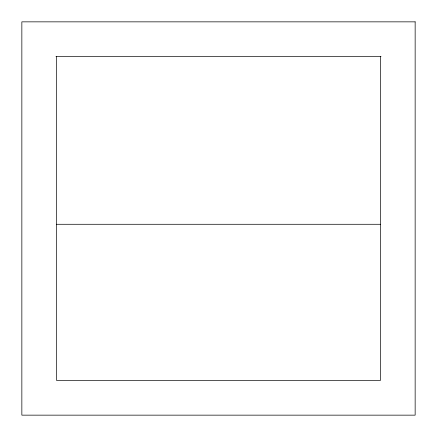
<?xml version="1.0" encoding="UTF-8"?>
<svg xmlns="http://www.w3.org/2000/svg" width="437" height="437" viewBox="0 0 437 437"><rect width="100%" height="100%" fill="white"/><g stroke="black" fill="none" stroke-linecap="round" stroke-linejoin="round"><path stroke-width="0.66" d="M55.963 56.564L381.037 56.564M56.564 224.285L380.436 224.285M380.436 56.564L380.436 380.436L56.564 380.436L56.564 56.564M415.15 21.85L21.85 21.85L21.85 415.15L415.15 415.15L415.15 21.85"/></g></svg>
